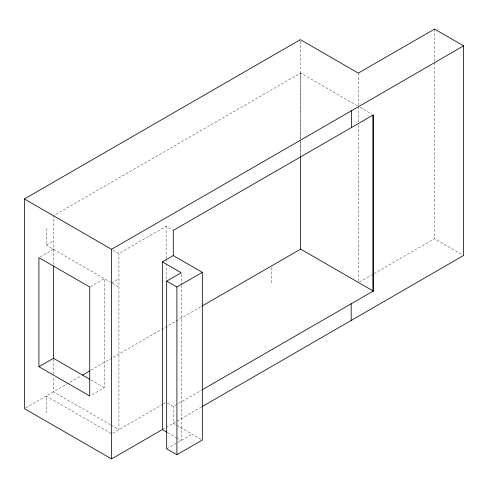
<?xml version="1.0" encoding="UTF-8"?>
<svg xmlns="http://www.w3.org/2000/svg" width="488" height="488" viewBox="0 0 488 488"><rect width="100%" height="100%" fill="white"/><g stroke="black" fill="none" stroke-linecap="round" stroke-linejoin="round"><path stroke-width="0.37" stroke-dasharray="2.44 1.83" d="M357.417 105.804L300.645 73.023L53.448 215.739L53.448 264.526M46.183 228.317L46.183 245.092L53.448 240.895M40.242 256.908L53.448 249.283M113.039 250.143L118.932 253.546L166.133 226.298L173.27 230.415M90.42 286.633L104.279 278.63L104.279 387.643L91.079 395.268M111.667 282.894L118.932 278.703M25.718 407.846L81.173 375.827M91.079 370.111L201.331 306.458M359.613 281.979L373.418 274.012M374.076 273.634L434.552 238.717L463.6 255.486M162.858 404.284L111.667 433.832L46.183 396.03L46.183 412.799M163.511 403.905L166.133 402.386M167.433 403.137L173.27 406.51L201.605 390.15M162.376 429.568L201.605 406.919M166.676 448.82L192.095 434.149M360.059 107.329L371.941 114.186M46.183 245.092L110.361 282.137M112.319 283.272L118.804 287.017M201.038 439.316L173.27 423.279L173.27 406.51M91.079 380.018L104.279 387.643M167.567 432.569L176.009 437.437M176.656 437.815L181.201 440.438L181.201 285.687M110.416 424.725L53.448 391.834L53.448 376.59M111.075 425.103L118.932 429.641L118.932 253.546M434.552 29.085L434.552 61.86M434.552 62.623L434.552 238.717M358.302 73.102L358.302 105.884M358.302 106.646L358.302 121.89M358.302 124.94L358.302 281.216M300.645 73.023L300.645 139.348M300.645 140.111L300.645 155.355M300.352 41.175L300.352 138.751M300.352 141.801L300.352 155.519M271.31 267.583L271.31 282.826M181.201 274.256L181.201 284.925M166.133 226.298L166.133 258.311M166.133 259.073L166.133 262.886M166.133 263.648L166.133 279.654M53.448 359.058L53.448 375.827"/><path stroke-width="0.73" d="M162.376 429.568L162.376 261.861L181.201 272.731L166.676 281.112L166.676 448.82L176.9 454.725L202.319 440.054L202.319 272.341L173.27 255.572L173.27 230.415L351.476 127.527L351.476 110.758L463.6 45.854L434.552 29.085L358.302 73.102L300.352 39.65L24.4 198.97L24.4 408.608L111.545 458.915L162.376 429.568L166.92 432.191M372.948 291.196L372.948 115.101L373.265 114.948L373.265 291.043L202.264 389.772M351.476 127.527L372.948 115.101M202.264 406.541L463.6 255.486L463.6 45.854M24.4 198.97L111.545 249.283L351.476 110.758M162.376 261.861L173.27 255.572M38.924 366.677L89.755 396.03L89.755 287.017L38.924 257.67L38.924 366.677L53.448 358.296L89.755 379.255M166.676 281.112L176.9 287.017L202.319 272.341M82.496 375.065L89.755 370.874M201.989 306.074L300.645 249.118L373.265 291.043M351.189 303.792L351.189 320.561M300.645 156.117L300.645 249.118M176.9 287.017L176.9 454.725M111.545 249.283L111.545 458.915M53.448 266.051L53.448 358.296"/></g></svg>
